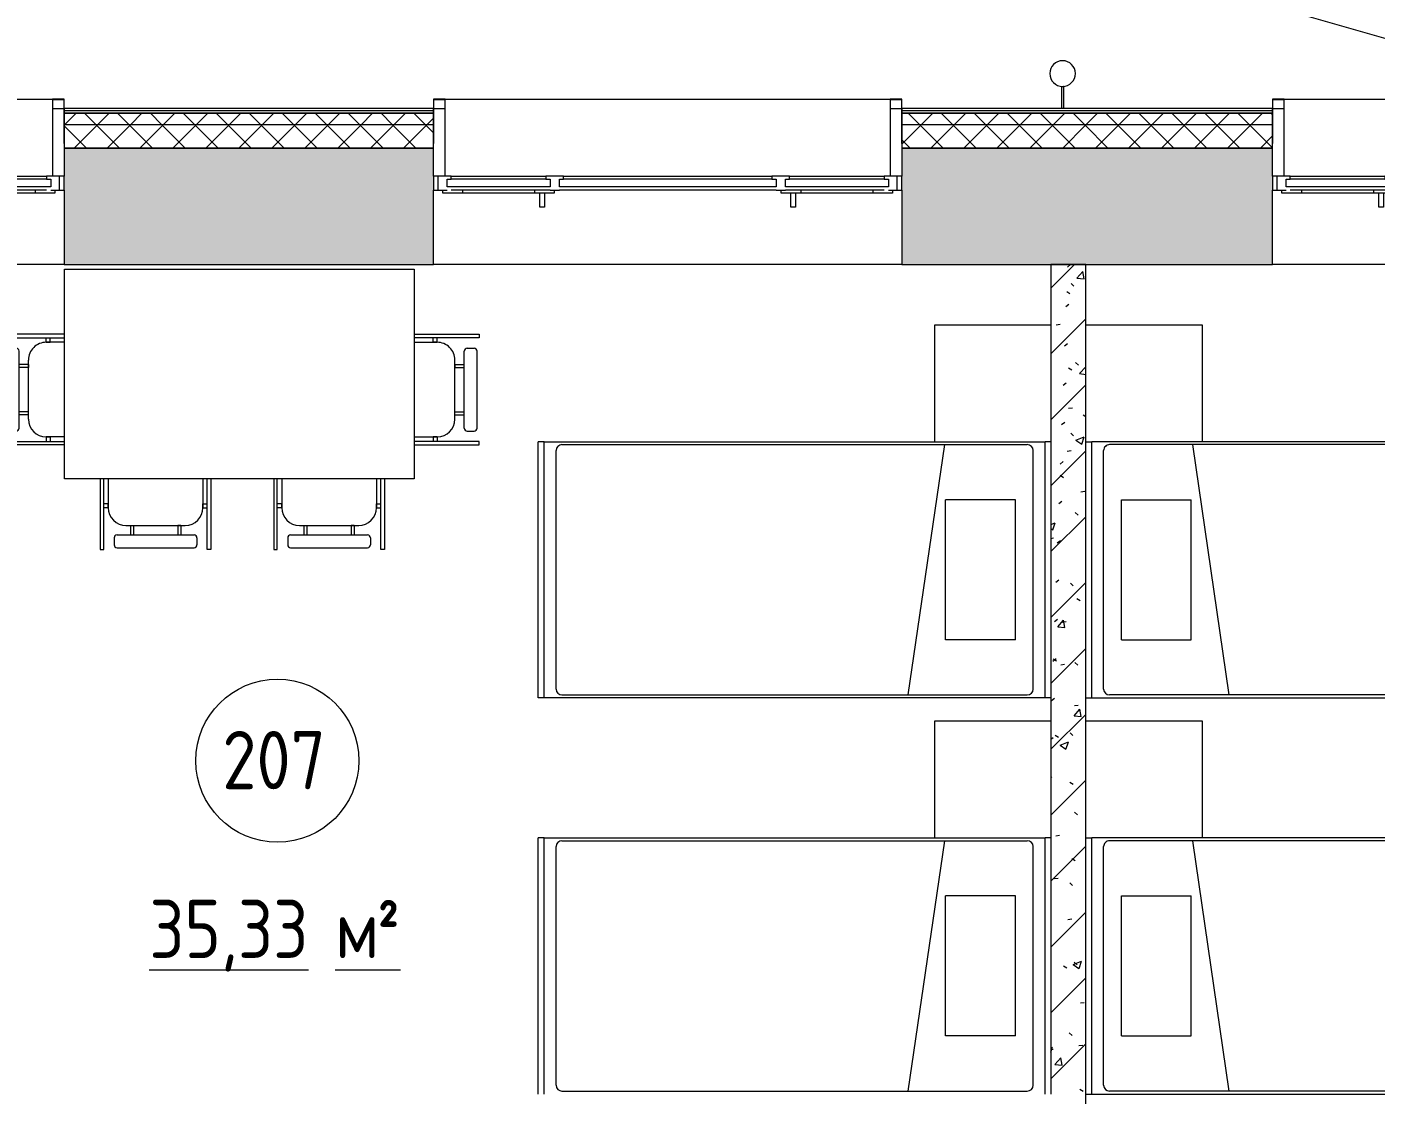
# Model space of a CAD drawing. Header units: millimetres. Extents: x -515342 to 330399, y -224905 to 507333.
# Drawn here: x -360570 to -354785, y 135214 to 139794 of the extents above; entities that cross this region are included whole.
import ezdxf

# ---------------------------------------------------------------- set-up
doc = ezdxf.new("R2010")
doc.units = ezdxf.units.MM
doc.layers.get('0').update_dxf_attribs({"lineweight": 0})
for name, color, linetype, lineweight in [('_ Окна', 7, 'Continuous', 0), ('Витраж', 7, 'Continuous', 0), ('Марки помещений', 7, 'Continuous', 0), ('Мебель', 7, 'Continuous', 0), ('Обобщенные модели', 7, 'Continuous', 0), ('Окна', 7, 'Continuous', 0), ('Стены внутренние', 7, 'Continuous', 0), ('Стены наружные', 7, 'Continuous', 0), ('Стены несущие', 7, 'Continuous', 0), ('Стены отделка', 7, 'Continuous', 0), ('Стены перегородки', 7, 'Continuous', 0), ('Стены штриховка', 7, 'Continuous', 0), ('экспертиза ДУ', 1, 'Continuous', 0)]:
    doc.layers.add(name, color=color, linetype=linetype, lineweight=lineweight)
doc.styles.add('GOST Common_1', font='', dxfattribs={"width": 0.9, "height": 250})
doc.styles.add('GOST Common_2', font='', dxfattribs={"width": 0.9, "height": 250})
doc.styles.get('GOST Common_1').set_extended_font_data('GOST Common')
doc.styles.get('GOST Common_2').set_extended_font_data('GOST Common')
pattern_1 = [(45, (0, 0), (-70.71068, 70.71068), []), (135, (0, 0), (-70.71068, -70.71068), [])]

# ---------------------------------------------------------------- blocks, each defined once
blk = doc.blocks.new('Окно_ПВХ_3Створки_1Фрамуга-верх - АР_Окно_ОП_1820_h_х1970_3ст2фр-в-9696728-О_АР_П_2__3_400_План 2 этажа')
at = {"layer": '_ Окна'}
for p, q in [((-929, 130), (-1005, 130)), ((-1005, 130), (-1005, 70)), ((-985, 70), (-985, 130)), ((-947, 84), (-947, 116)), ((-947, 116), (-929, 116)), ((-929, 116), (-929, 130)), ((-523, 116), (-929, 116)), ((-447, 130), (-523, 130)), ((-523, 130), (-523, 116)), ((-523, 116), (-505, 116)), ((-505, 116), (-505, 84)), ((-465, 84), (-465, 116)), ((-465, 116), (-447, 116)), ((-447, 116), (-447, 130)), ((447, 116), (-447, 116)), ((523, 130), (447, 130)), ((447, 130), (447, 116)), ((447, 116), (465, 116)), ((465, 116), (465, 84)), ((505, 84), (505, 116)), ((505, 116), (523, 116)), ((523, 116), (523, 130)), ((929, 116), (523, 116)), ((929, 130), (929, 116)), ((1005, 130), (929, 130)), ((929, 116), (947, 116)), ((947, 116), (947, 84)), ((985, 70), (985, 130)), ((1005, 70), (1005, 130)), ((-1005, 70), (-947, 70)), ((-965, 56), (-965, 70)), ((-505, 84), (-947, 84)), ((-880, 70), (-880, 56)), ((-572, 70), (-572, 56)), ((-505, 70), (-465, 70)), ((-487, 70), (-487, 56)), ((465, 84), (-465, 84)), ((465, 70), (505, 70)), ((487, 56), (487, 70)), ((947, 84), (505, 84)), ((572, 70), (572, 56)), ((880, 70), (880, 56)), ((947, 70), (1005, 70)), ((965, 70), (965, 56)), ((-880, 56), (-965, 56)), ((-487, 56), (-572, 56)), ((572, 56), (487, 56)), ((965, 56), (880, 56))]:
    blk.add_line(p, q, dxfattribs=at)
at = {"layer": 'Окна'}
for p, q in [((-929, 130), (-523, 130)), ((-447, 130), (447, 130)), ((523, 130), (929, 130)), ((-505, 70), (-929, 70)), ((465, 70), (-465, 70)), ((929, 70), (505, 70)), ((-572, 56), (-880, 56)), ((-548.5, -4), (-548.5, 56)), ((-528.5, 56), (-528.5, -4)), ((528.5, -4), (528.5, 56)), ((548.5, 56), (548.5, -4)), ((880, 56), (572, 56)), ((-528.5, -4), (-548.5, -4)), ((548.5, -4), (528.5, -4))]:
    blk.add_line(p, q, dxfattribs=at)
blk = doc.blocks.new('Прямоугольный импост - АР_Откос_Металлический_50х330 Белый Левый-9898761-О_АР_П_2__3_400_План 2 этажа')
at = {"layer": 'Витраж'}
blk.add_line((4449.2, 16115), (6359.2, 16115), dxfattribs=at)
blk = doc.blocks.new('Прямоугольный импост - АР_Откос_Металлический_50х330 Белый Левый-V25-О_АР_П_2__3_400_План 2 этажа')
at = {"layer": 'Витраж', "lineweight": 18}
for p, q in [((0, 40), (-50, 40)), ((-50, 40), (-50, -290)), ((-49, -290), (-49, 39)), ((-49, 39), (-1, 39)), ((-1, 39), (-1, -150)), ((0, -150), (0, 40)), ((-1, -150), (0, -150))]:
    blk.add_line(p, q, dxfattribs=at)
blk = doc.blocks.new('Прямоугольный импост - АР_Откос_Металлический_50х330 Белый Правый-V24-О_АР_П_2__3_400_План 2 этажа')
at = {"layer": 'Витраж', "lineweight": 18}
for p, q in [((-50, -290), (-50, 40)), ((-50, 40), (0, 40)), ((-1, 39), (-49, 39)), ((-49, 39), (-49, -290)), ((-1, -150), (-1, 39)), ((0, 40), (0, -150)), ((0, -150), (-1, -150))]:
    blk.add_line(p, q, dxfattribs=at)
blk = doc.blocks.new('Влж_Водосточная труба_Хомут - Хомут-9753428-О_АР_П_2__3_400_План 2 этажа')
at = {"layer": 'Обобщенные модели'}
for p, q in [((61040, 2304.9), (61040, 2209.7)), ((61040, 2304.9), (61050, 2304.9)), ((61050, 2209.7), (61050, 2304.9))]:
    blk.add_line(p, q, dxfattribs=at)
for start, end in [(0, 180), (180, 360)]:
    blk.add_arc((61045, 2154.9), 55, start, end, dxfattribs=at)
blk.add_open_spline([(61050, 2209.7), (61050, 2209.7), (61049.9, 2209.7), (61049.7, 2209.7), (61049.3, 2209.8), (61048.9, 2209.8), (61048.2, 2209.8), (61047.5, 2209.9), (61046.7, 2209.9), (61045.8, 2209.9), (61045, 2209.9), (61044.2, 2209.9), (61043.5, 2209.9), (61042.7, 2209.9), (61041.8, 2209.8), (61041, 2209.8), (61040.2, 2209.7), (61040, 2209.7), (61040, 2209.7)], degree=3, knots=[0, 0, 0, 0, 0.055556, 0.111111, 0.166667, 0.222222, 0.277778, 0.333333, 0.388889, 0.444444, 0.513889, 0.548611, 0.583333, 0.652778, 0.722222, 0.791667, 0.861111, 1, 1, 1, 1], dxfattribs=at)
blk = doc.blocks.new('СД_Люблино_Фасады_rvt-1-О_АР_П_2__3_400_План 2 этажа')
at = {"layer": 'Стены внутренние'}
h = blk.add_hatch(dxfattribs=at)
h.set_pattern_fill('FP_1', color=256, style=0, pattern_type=2)
h.set_pattern_definition([(45, (0, 0), (-224.5064, 224.5064), []), (45, (224.5, 0), (-224.5064, 224.5064), [396.875, -79.375, 3.353, -76.022])])
h.paths.add_polyline_path([(101935, 15405), (101935, 15905), (97278.9, 15905), (97278.9, 15405), (101775, 15405)])
h.paths.add_polyline_path([(95231.8, 15405), (95268.9, 15405), (95268.9, 15905), (93672.7, 15905), (93672.7, 15405), (94795.6, 15405)])
h.paths.add_polyline_path([(91662.7, 15405), (91662.7, 15905), (90062.5, 15905), (90062.5, 15405), (91305.9, 15405)])
h.paths.add_polyline_path([(88052.5, 15405), (88052.5, 15905), (86472.6, 15905), (86472.6, 15405), (87816.2, 15405)])
h.paths.add_polyline_path([(84462.6, 15405), (84462.6, 15905), (82935.3, 15905), (82935.3, 15405), (84326.5, 15405)])
h.paths.add_polyline_path([(80836.8, 15405), (80925.3, 15405), (80925.3, 15905), (79340.3, 15905), (79340.3, 15405), (79964.4, 15405)])
h.paths.add_polyline_path([(77330.3, 15405), (77330.3, 15905), (75739.7, 15905), (75739.7, 15405)])
h.paths.add_polyline_path([(73729.7, 15405), (73729.7, 15905), (72144.8, 15905), (72144.8, 15405), (73421.2, 15405)])
h.paths.add_polyline_path([(70134.8, 15405), (70134.8, 15905), (68493.6, 15905), (68493.6, 15405), (68622.9, 15405)])
h.paths.add_polyline_path([(66441.8, 15405), (66483.6, 15405), (66483.6, 15905), (64878.6, 15905), (64878.6, 15405), (66005.6, 15405)])
h.paths.add_polyline_path([(62868.6, 15405), (62868.6, 15905), (60500.1, 15905), (60500.1, 15405), (61643.5, 15405)])
h.paths.add_polyline_path([(58090.1, 15405), (58090.1, 15905), (56894.2, 15905), (56894.2, 15405), (57281.4, 15405)])
h.paths.add_polyline_path([(54484.2, 15405), (54484.2, 15905), (51825.9, 15905), (51825.9, 15405), (52919.3, 15405)])
h.paths.add_polyline_path([(49815.9, 15405), (49815.9, 15905), (47243.8, 15905), (47243.8, 15405), (49429.6, 15405)])
h.paths.add_polyline_path([(44833.8, 15405), (44833.8, 15905), (43623.8, 15905), (43623.8, 15405), (44195, 15405)])
h.paths.add_polyline_path([(41213.8, 15405), (41213.8, 15905), (38819.5, 15905), (38819.5, 15405), (40705.3, 15405)])
h.paths.add_polyline_path([(36779.4, 15405), (36809.5, 15405), (36809.5, 15905), (35219.5, 15905), (35219.5, 15405), (36343.2, 15405)])
h.paths.add_polyline_path([(33209.5, 15405), (33209.5, 15905), (31619.5, 15905), (31619.5, 15405), (31981.1, 15405)])
h.paths.add_polyline_path([(29609.5, 15405), (29609.5, 15905), (28023.1, 15905), (28023.1, 15405), (29363.8, 15405)])
h.paths.add_polyline_path([(26013.1, 15405), (26013.1, 15905), (24425.8, 15905), (24425.8, 15405), (25001.7, 15405)])
h.paths.add_polyline_path([(22415.8, 15405), (22415.8, 15905), (20810.9, 15905), (20810.9, 15405), (22384.4, 15405)])
h.paths.add_polyline_path([(18800.9, 15405), (18800.9, 15905), (17210.3, 15905), (17210.3, 15405), (18022.3, 15405)])
h.paths.add_polyline_path([(15200.3, 15405), (15200.3, 15905), (13615.3, 15905), (13615.3, 15405), (14968.8, 15405)])
h.paths.add_polyline_path([(11605.3, 15405), (11605.3, 15905), (10024.1, 15905), (10024.1, 15405), (11042.9, 15405)])
h.paths.add_polyline_path([(8014.1, 15405), (8014.1, 15905), (6409.2, 15905), (6409.2, 15405), (7989.4, 15405)])
h.paths.add_polyline_path([(4399.2, 15405), (4399.2, 15905), (-305, 15905), (-305, 15405), (2318.7, 15405)])
at = {"layer": 'Стены наружные'}
h = blk.add_hatch(dxfattribs=at)
h.set_pattern_fill('FP_4', color=256, style=0, pattern_type=2)
h.set_pattern_definition(pattern_1)
h.paths.add_polyline_path([(102035, 16005), (102085, 16005), (102085, 16055), (97278.9, 16055), (97278.9, 16005), (101775, 16005)])
h.paths.add_polyline_path([(95268.9, 16005), (95268.9, 16055), (93672.7, 16055), (93672.7, 16005), (94795.6, 16005)])
h.paths.add_polyline_path([(91662.7, 16005), (91662.7, 16055), (90062.5, 16055), (90062.5, 16005), (91305.9, 16005)])
h.paths.add_polyline_path([(88052.5, 16005), (88052.5, 16055), (86472.6, 16055), (86472.6, 16005), (87816.2, 16005)])
h.paths.add_polyline_path([(84462.6, 16005), (84462.6, 16055), (82935.3, 16055), (82935.3, 16005), (84326.5, 16005)])
h.paths.add_polyline_path([(80836.8, 16005), (80925.3, 16005), (80925.3, 16055), (79340.3, 16055), (79340.3, 16005)])
h.paths.add_polyline_path([(77330.3, 16005), (77330.3, 16055), (75739.7, 16055), (75739.7, 16005), (76474.7, 16005)])
h.paths.add_polyline_path([(73729.7, 16005), (73729.7, 16055), (72144.8, 16055), (72144.8, 16005), (72985, 16005)])
h.paths.add_polyline_path([(70134.8, 16005), (70134.8, 16055), (68493.6, 16055), (68493.6, 16005), (68622.9, 16005)])
h.paths.add_polyline_path([(66483.6, 16005), (66483.6, 16055), (64878.6, 16055), (64878.6, 16005), (65133.2, 16005)])
h.paths.add_polyline_path([(62868.6, 16005), (62868.6, 16055), (60500.1, 16055), (60500.1, 16005), (62515.9, 16005)])
h.paths.add_polyline_path([(58090.1, 16005), (58090.1, 16055), (56894.2, 16055), (56894.2, 16005), (57281.4, 16005)])
h.paths.add_polyline_path([(54484.2, 16005), (54484.2, 16055), (51825.9, 16055), (51825.9, 16005), (52919.3, 16005)])
h.paths.add_polyline_path([(49815.9, 16005), (49815.9, 16055), (47243.8, 16055), (47243.8, 16005), (49429.6, 16005)])
h.paths.add_polyline_path([(44833.8, 16005), (44833.8, 16055), (43623.8, 16055), (43623.8, 16005), (44195, 16005)])
h.paths.add_polyline_path([(41213.8, 16005), (41213.8, 16055), (38819.5, 16055), (38819.5, 16005), (40705.3, 16005)])
h.paths.add_polyline_path([(36809.5, 16005), (36809.5, 16055), (35219.5, 16055), (35219.5, 16005), (35470.8, 16005)])
h.paths.add_polyline_path([(33209.5, 16005), (33209.5, 16055), (31619.5, 16055), (31619.5, 16005), (32853.5, 16005)])
h.paths.add_polyline_path([(29609.5, 16005), (29609.5, 16055), (28023.1, 16055), (28023.1, 16005), (29363.8, 16005)])
h.paths.add_polyline_path([(26013.1, 16005), (26013.1, 16055), (24425.8, 16055), (24425.8, 16005), (25874.1, 16005)])
h.paths.add_polyline_path([(22384.4, 16005), (22415.8, 16005), (22415.8, 16055), (20810.9, 16055), (20810.9, 16005), (21512, 16005)])
h.paths.add_polyline_path([(18800.9, 16005), (18800.9, 16055), (17210.3, 16055), (17210.3, 16005), (18022.3, 16005)])
h.paths.add_polyline_path([(15200.3, 16005), (15200.3, 16055), (13615.3, 16055), (13615.3, 16005), (14532.6, 16005)])
h.paths.add_polyline_path([(11605.3, 16005), (11605.3, 16055), (10024.1, 16055), (10024.1, 16005), (11042.9, 16005)])
h.paths.add_polyline_path([(8014.1, 16005), (8014.1, 16055), (6409.2, 16055), (6409.2, 16005), (7553.2, 16005)])
h.paths.add_polyline_path([(4399.2, 16005), (4399.2, 16055), (-405, 16055), (-405, 16005), (4063.5, 16005)])
h = blk.add_hatch(dxfattribs=at)
h.set_pattern_fill('FP_4', color=256, style=0, pattern_type=2)
h.set_pattern_definition(pattern_1)
h.paths.add_polyline_path([(102035, 15905), (102035, 16005), (97278.9, 16005), (97278.9, 15905), (101935, 15905)])
h.paths.add_polyline_path([(95268.9, 15905), (95268.9, 16005), (93672.7, 16005), (93672.7, 15905), (94795.6, 15905)])
h.paths.add_polyline_path([(91662.7, 15905), (91662.7, 16005), (90062.5, 16005), (90062.5, 15905), (91305.9, 15905)])
h.paths.add_polyline_path([(88052.5, 15905), (88052.5, 16005), (86472.6, 16005), (86472.6, 15905), (87816.2, 15905)])
h.paths.add_polyline_path([(84326.5, 15905), (84462.6, 15905), (84462.6, 16005), (82935.3, 16005), (82935.3, 15905), (83890.3, 15905)])
h.paths.add_polyline_path([(80925.3, 15905), (80925.3, 16005), (79340.3, 16005), (79340.3, 15905), (80836.8, 15905)])
h.paths.add_polyline_path([(77330.3, 15905), (77330.3, 16005), (75739.7, 16005), (75739.7, 15905), (76474.7, 15905)])
h.paths.add_polyline_path([(73729.7, 15905), (73729.7, 16005), (72144.8, 16005), (72144.8, 15905), (72985, 15905)])
h.paths.add_polyline_path([(70134.8, 15905), (70134.8, 16005), (68493.6, 16005), (68493.6, 15905), (68622.9, 15905)])
h.paths.add_polyline_path([(66483.6, 15905), (66483.6, 16005), (64878.6, 16005), (64878.6, 15905), (65133.2, 15905)])
h.paths.add_polyline_path([(62868.6, 15905), (62868.6, 16005), (60500.1, 16005), (60500.1, 15905), (62515.9, 15905)])
h.paths.add_polyline_path([(58090.1, 15905), (58090.1, 16005), (56894.2, 16005), (56894.2, 15905), (57281.4, 15905)])
h.paths.add_polyline_path([(54484.2, 15905), (54484.2, 16005), (51825.9, 16005), (51825.9, 15905), (52919.3, 15905)])
h.paths.add_polyline_path([(49815.9, 15905), (49815.9, 16005), (47243.8, 16005), (47243.8, 15905), (49429.6, 15905)])
h.paths.add_polyline_path([(44833.8, 15905), (44833.8, 16005), (43623.8, 16005), (43623.8, 15905), (44195, 15905)])
h.paths.add_polyline_path([(41213.8, 15905), (41213.8, 16005), (38819.5, 16005), (38819.5, 15905), (40705.3, 15905)])
h.paths.add_polyline_path([(36809.5, 15905), (36809.5, 16005), (35219.5, 16005), (35219.5, 15905), (35470.8, 15905)])
h.paths.add_polyline_path([(33209.5, 15905), (33209.5, 16005), (31619.5, 16005), (31619.5, 15905), (32853.5, 15905)])
h.paths.add_polyline_path([(29609.5, 15905), (29609.5, 16005), (28023.1, 16005), (28023.1, 15905), (29363.8, 15905)])
h.paths.add_polyline_path([(25874.1, 15905), (26013.1, 15905), (26013.1, 16005), (24425.8, 16005), (24425.8, 15905), (25001.7, 15905)])
h.paths.add_polyline_path([(22415.8, 15905), (22415.8, 16005), (20810.9, 16005), (20810.9, 15905), (22384.4, 15905)])
h.paths.add_polyline_path([(18800.9, 15905), (18800.9, 16005), (17210.3, 16005), (17210.3, 15905), (18022.3, 15905)])
h.paths.add_polyline_path([(15200.3, 15905), (15200.3, 16005), (13615.3, 16005), (13615.3, 15905), (14532.6, 15905)])
h.paths.add_polyline_path([(11605.3, 15905), (11605.3, 16005), (10024.1, 16005), (10024.1, 15905), (11042.9, 15905)])
h.paths.add_polyline_path([(8014.1, 15905), (8014.1, 16005), (6409.2, 16005), (6409.2, 15905), (7553.2, 15905)])
h.paths.add_polyline_path([(4399.2, 15905), (4399.2, 16005), (-305, 16005), (-305, 15905), (4063.5, 15905)])
at = {"layer": 'Стены внутренние'}
for p, q in [((13566.2, 16075), (13614.5, 16075)), ((15201.1, 16075), (15249.4, 16075)), ((17161.2, 16075), (17209.5, 16075)), ((18801.7, 16075), (18850, 16075)), ((13615.3, 15405), (11605.3, 15405)), ((17210.3, 15405), (15200.3, 15405)), ((20810.9, 15405), (18800.9, 15405))]:
    blk.add_line(p, q, dxfattribs=at)
at = {"layer": 'Стены несущие'}
for p, q in [((13615.3, 15905), (13615.3, 15785)), ((15200.3, 15905), (13615.3, 15905)), ((13615.3, 15905), (15200.3, 15905)), ((15200.3, 15785), (15200.3, 15905)), ((17210.3, 15905), (17210.3, 15785)), ((18800.9, 15905), (17210.3, 15905)), ((17210.3, 15905), (18800.9, 15905)), ((18800.9, 15785), (18800.9, 15905)), ((13615.3, 15725), (13615.3, 15405)), ((15200.3, 15405), (15200.3, 15725)), ((17210.3, 15725), (17210.3, 15405)), ((18800.9, 15405), (18800.9, 15725)), ((13615.3, 15405), (15200.3, 15405)), ((17210.3, 15405), (18800.9, 15405))]:
    blk.add_line(p, q, dxfattribs=at)
at = {"layer": 'Стены отделка', "lineweight": 9}
for p, q in [((15200.3, 16075), (13615.3, 16075)), ((13615.3, 16075), (13615.3, 16065)), ((13615.3, 16065), (13615.3, 16055)), ((13615.3, 16055), (13615.3, 16005)), ((15200.3, 16065), (15200.3, 16075)), ((15200.3, 16055), (15200.3, 16065)), ((15200.3, 16005), (15200.3, 16055)), ((17895.2, 16075), (17210.3, 16075)), ((17210.3, 16075), (17210.3, 16065)), ((17210.3, 16065), (17210.3, 16055)), ((17210.3, 16055), (17210.3, 16005)), ((18800.9, 16075), (17904.8, 16075)), ((18800.9, 16065), (18800.9, 16075)), ((18800.9, 16055), (18800.9, 16065)), ((18800.9, 16005), (18800.9, 16055)), ((13615.3, 16005), (13615.3, 15905)), ((15200.3, 15905), (15200.3, 16005)), ((17210.3, 16005), (17210.3, 15905)), ((18800.9, 15905), (18800.9, 16005))]:
    blk.add_line(p, q, dxfattribs=at)
at = {"layer": 'Стены штриховка'}
for p, q in [((15200.3, 16065), (13615.3, 16065)), ((15200.3, 16055), (13615.3, 16055)), ((13615.3, 16055), (15200.3, 16055)), ((18800.9, 16065), (17210.3, 16065)), ((18800.9, 16055), (17210.3, 16055)), ((17210.3, 16055), (18800.9, 16055)), ((15200.3, 16005), (13615.3, 16005)), ((18800.9, 16005), (17210.3, 16005))]:
    blk.add_line(p, q, dxfattribs=at)
at = {"layer": 'Витраж', "lineweight": 9}
for name, p in [('Прямоугольный импост - АР_Откос_Металлический_50х330 Белый Левый-9898761-О_АР_П_2__3_400_План 2 этажа', (7206.1, 0)), ('Прямоугольный импост - АР_Откос_Металлический_50х330 Белый Левый-V25-О_АР_П_2__3_400_План 2 этажа', (13615.3, 16075)), ('Прямоугольный импост - АР_Откос_Металлический_50х330 Белый Левый-9898761-О_АР_П_2__3_400_План 2 этажа', (10801.1, 0)), ('Прямоугольный импост - АР_Откос_Металлический_50х330 Белый Левый-V25-О_АР_П_2__3_400_План 2 этажа', (17210.3, 16075)), ('Прямоугольный импост - АР_Откос_Металлический_50х330 Белый Левый-9898761-О_АР_П_2__3_400_План 2 этажа', (14401.7, 0))]:
    blk.add_blockref(name, p, dxfattribs=at)
at = {"layer": 'Витраж', "lineweight": 9, "extrusion": (0, 0, -1)}
for p in [(-15200.3, 16075), (-18800.9, 16075)]:
    blk.add_blockref('Прямоугольный импост - АР_Откос_Металлический_50х330 Белый Правый-V24-О_АР_П_2__3_400_План 2 этажа', p, dxfattribs=at)
at = {"layer": 'Обобщенные модели', "lineweight": 9, "rotation": 180}
blk.add_blockref('Влж_Водосточная труба_Хомут - Хомут-9753428-О_АР_П_2__3_400_План 2 этажа', (78945, 18379.9), dxfattribs=at)
at = {"layer": 'Окна', "lineweight": 9}
for p in [(12610.3, 15655), (16205.3, 15655), (19805.9, 15655)]:
    blk.add_blockref('Окно_ПВХ_3Створки_1Фрамуга-верх - АР_Окно_ОП_1820_h_х1970_3ст2фр-в-9696728-О_АР_П_2__3_400_План 2 этажа', p, dxfattribs=at)
blk = doc.blocks.new('Стол-Прямоугольный - 1500х900 мм-8945557-О_АР_П_2__3_400_План 2 этажа')
at = {"layer": 'Мебель'}
for p, q in [((-750, 450), (750, 450)), ((-750, -450), (-750, 450)), ((750, 450), (750, -450)), ((750, -450), (-750, -450))]:
    blk.add_line(p, q, dxfattribs=at)
blk = doc.blocks.new('Стул-Штабель - Стул-Штабель-V12-О_АР_П_2__3_400_План 2 этажа')
at = {"layer": 'Мебель'}
for p, q in [((-416.6, -124.4), (-416.6, 134.5)), ((-416.6, 134.5), (-401.3, 134.5)), ((-401.3, 134.5), (-401.3, -124.4)), ((-344.1, 126.3), (-13.9, 126.3)), ((43.2, 134.5), (43.2, -124.4)), ((58.6, 134.5), (43.2, 134.5)), ((58.6, -124.4), (58.6, 134.5)), ((-356.8, 84.1), (-356.8, 113.6)), ((-344.1, 71.4), (-13.9, 71.4)), ((-286.9, 30.8), (-286.9, 71.4)), ((-274.2, 30.8), (-274.2, 71.4)), ((-83.8, 30.8), (-83.8, 71.4)), ((-71.1, 30.8), (-71.1, 71.4)), ((-1.2, 84.1), (-1.2, 113.6)), ((-306, 30.8), (-52, 30.8)), ((-286.9, 30.8), (-274.2, 30.8)), ((-71.1, 30.8), (-83.8, 30.8)), ((-401.3, -45.4), (-401.3, -62.4)), ((-382.2, -45.4), (-401.3, -45.4)), ((-382.2, -45.4), (-382.2, -62.4)), ((-382.2, -124.4), (-382.2, -45.4)), ((24.2, -45.4), (24.2, -62.4)), ((24.2, -45.4), (43.2, -45.4)), ((24.2, -124.4), (24.2, -45.4)), ((43.2, -45.4), (43.2, -62.4)), ((-382.2, -62.4), (-401.3, -62.4)), ((24.2, -62.4), (43.2, -62.4))]:
    blk.add_line(p, q, dxfattribs=at)
for centre, radius, start, end in [((-344.1, 113.6), 12.7, 90, 180), ((-13.9, 113.6), 12.7, 360, 90), ((-344.1, 84.1), 12.7, 180, 270), ((-13.9, 84.1), 12.7, 270, 0), ((-306, -45.4), 76.2, 90, 180), ((-52, -45.4), 76.2, 360, 90)]:
    blk.add_arc(centre, radius, start, end, dxfattribs=at)
blk = doc.blocks.new('Стул-Штабель - Стул-Штабель-V13-О_АР_П_2__3_400_План 2 этажа')
at = {"layer": 'Мебель'}
for p, q in [((-416.6, 143.8), (-416.6, -134.5)), ((-401.3, -134.5), (-401.3, 143.8)), ((-382.2, 143.8), (-382.2, 45.4)), ((24.2, 143.8), (24.2, 45.4)), ((43.2, -134.5), (43.2, 143.8)), ((58.6, 143.8), (58.6, -134.5)), ((-401.3, 45.4), (-401.3, 62.4)), ((-382.2, 62.4), (-401.3, 62.4)), ((-382.2, 45.4), (-382.2, 62.4)), ((24.2, 62.4), (43.2, 62.4)), ((24.2, 45.4), (24.2, 62.4)), ((43.2, 45.4), (43.2, 62.4)), ((-382.2, 45.4), (-401.3, 45.4)), ((24.2, 45.4), (43.2, 45.4)), ((-306, -30.8), (-52, -30.8)), ((-286.9, -30.8), (-286.9, -71.4)), ((-286.9, -30.8), (-274.2, -30.8)), ((-274.2, -30.8), (-274.2, -71.4)), ((-83.8, -30.8), (-83.8, -71.4)), ((-71.1, -30.8), (-83.8, -30.8)), ((-71.1, -30.8), (-71.1, -71.4)), ((-356.8, -84.1), (-356.8, -113.6)), ((-344.1, -71.4), (-13.9, -71.4)), ((-1.2, -84.1), (-1.2, -113.6)), ((-416.6, -134.5), (-401.3, -134.5)), ((-344.1, -126.3), (-13.9, -126.3)), ((58.6, -134.5), (43.2, -134.5))]:
    blk.add_line(p, q, dxfattribs=at)
for centre, radius, start, end in [((-306, 45.4), 76.2, 180, 270), ((-52, 45.4), 76.2, 270, 0), ((-344.1, -84.1), 12.7, 90, 180), ((-344.1, -113.6), 12.7, 180, 270), ((-13.9, -84.1), 12.7, 360, 90), ((-13.9, -113.6), 12.7, 270, 0)]:
    blk.add_arc(centre, radius, start, end, dxfattribs=at)
blk = doc.blocks.new('Стул-Штабель - Стул-Штабель-V14-О_АР_П_2__3_400_План 2 этажа')
at = {"layer": 'Мебель'}
for p, q in [((-416.6, 169.6), (-416.6, -134.5)), ((-401.3, -134.5), (-401.3, 169.6)), ((-382.2, 169.6), (-382.2, 45.4)), ((24.2, 169.6), (24.2, 45.4)), ((43.2, -134.5), (43.2, 169.6)), ((58.6, 169.6), (58.6, -134.5)), ((-401.3, 45.4), (-401.3, 62.4)), ((-382.2, 62.4), (-401.3, 62.4)), ((-382.2, 45.4), (-382.2, 62.4)), ((24.2, 62.4), (43.2, 62.4)), ((24.2, 45.4), (24.2, 62.4)), ((43.2, 45.4), (43.2, 62.4)), ((-382.2, 45.4), (-401.3, 45.4)), ((24.2, 45.4), (43.2, 45.4)), ((-306, -30.8), (-52, -30.8)), ((-286.9, -30.8), (-286.9, -71.4)), ((-286.9, -30.8), (-274.2, -30.8)), ((-274.2, -30.8), (-274.2, -71.4)), ((-83.8, -30.8), (-83.8, -71.4)), ((-71.1, -30.8), (-83.8, -30.8)), ((-71.1, -30.8), (-71.1, -71.4)), ((-356.8, -84.1), (-356.8, -113.6)), ((-344.1, -71.4), (-13.9, -71.4)), ((-1.2, -84.1), (-1.2, -113.6)), ((-416.6, -134.5), (-401.3, -134.5)), ((-344.1, -126.3), (-13.9, -126.3)), ((58.6, -134.5), (43.2, -134.5))]:
    blk.add_line(p, q, dxfattribs=at)
for centre, radius, start, end in [((-306, 45.4), 76.2, 180, 270), ((-52, 45.4), 76.2, 270, 0), ((-344.1, -84.1), 12.7, 90, 180), ((-344.1, -113.6), 12.7, 180, 270), ((-13.9, -84.1), 12.7, 360, 90), ((-13.9, -113.6), 12.7, 270, 0)]:
    blk.add_arc(centre, radius, start, end, dxfattribs=at)
blk = doc.blocks.new('Кровать-Больница - 1100 x 2200 мм-V71-О_АР_П_2__3_400_План 2 этажа')
at = {"layer": 'Мебель'}
for p, q in [((-141.5, 1491), (958.5, 1491)), ((-141.5, 1465.6), (-141.5, 1491)), ((-141.5, -683.6), (-141.5, 1465.6)), ((-141.5, 1465.6), (958.5, 1465.6)), ((958.5, 1465.6), (958.5, 1491)), ((958.5, 1465.6), (958.5, -683.6)), ((-128.8, 1389.4), (-128.8, -607.4)), ((-103.4, 1414.8), (920.4, 1414.8)), ((945.8, 1389.4), (945.8, -607.4)), ((945.8, -251.8), (-128.8, -95.1)), ((108.5, -256.6), (708.5, -256.6)), ((108.5, -556.6), (108.5, -256.6)), ((708.5, -556.6), (708.5, -256.6)), ((108.5, -556.6), (708.5, -556.6)), ((-103.4, -632.8), (920.4, -632.8)), ((-141.5, -683.6), (958.5, -683.6)), ((-141.5, -709), (-141.5, -683.6)), ((958.5, -709), (958.5, -683.6))]:
    blk.add_line(p, q, dxfattribs=at)
for centre, start, end in [((-103.4, 1389.4), 90, 180), ((920.4, 1389.4), 0, 90), ((-103.4, -607.4), 180, 270), ((920.4, -607.4), 270, 0)]:
    blk.add_arc(centre, 25.4, start, end, dxfattribs=at)
blk = doc.blocks.new('Кровать-Больница - 1100 x 2200 мм-V92-О_АР_П_2__3_400_План 2 этажа')
at = {"layer": 'Мебель'}
for p, q in [((-141.5, 1491), (958.5, 1491)), ((-141.5, 1465.6), (958.5, 1465.6)), ((958.5, 1465.6), (958.5, 1491)), ((958.5, 1465.6), (958.5, -683.6)), ((-128.8, 1389.4), (-128.8, -607.4)), ((-103.4, 1414.8), (920.4, 1414.8)), ((945.8, 1389.4), (945.8, -607.4)), ((945.8, -251.8), (-128.8, -95.1)), ((108.5, -256.6), (708.5, -256.6)), ((108.5, -556.6), (108.5, -256.6)), ((708.5, -556.6), (708.5, -256.6)), ((108.5, -556.6), (708.5, -556.6)), ((-103.4, -632.8), (920.4, -632.8)), ((-141.5, -683.6), (958.5, -683.6)), ((958.5, -709), (958.5, -683.6))]:
    blk.add_line(p, q, dxfattribs=at)
for centre, start, end in [((-103.4, 1389.4), 90, 180), ((920.4, 1389.4), 0, 90), ((-103.4, -607.4), 180, 270), ((920.4, -607.4), 270, 0)]:
    blk.add_arc(centre, 25.4, start, end, dxfattribs=at)
blk = doc.blocks.new('Прикроватная тумба - Прикроватная тумба-V89-О_АР_П_2__3_400_План 2 этажа')
at = {"layer": 'Мебель'}
for p, q in [((500, -500), (500, 0)), ((0, -500), (500, -500))]:
    blk.add_line(p, q, dxfattribs=at)
blk = doc.blocks.new('Кровать-Больница - 1100 x 2200 мм-V91-О_АР_П_2__3_400_План 2 этажа')
at = {"layer": 'Мебель'}
for p, q in [((-141.5, 709), (-141.5, 683.6)), ((958.5, 709), (958.5, 683.6)), ((-141.5, 683.6), (-141.5, -1465.6)), ((-141.5, 683.6), (958.5, 683.6)), ((958.5, -1465.6), (958.5, 683.6)), ((-128.8, -1389.4), (-128.8, 607.4)), ((-103.4, 632.8), (920.4, 632.8)), ((945.8, -1389.4), (945.8, 607.4)), ((108.5, 556.6), (108.5, 256.6)), ((108.5, 556.6), (708.5, 556.6)), ((708.5, 556.6), (708.5, 256.6)), ((945.8, 251.8), (-128.8, 95.1)), ((108.5, 256.6), (708.5, 256.6)), ((-103.4, -1414.8), (920.4, -1414.8)), ((-141.5, -1465.6), (-141.5, -1491)), ((-141.5, -1465.6), (958.5, -1465.6)), ((-141.5, -1491), (958.5, -1491)), ((958.5, -1465.6), (958.5, -1491))]:
    blk.add_line(p, q, dxfattribs=at)
for centre, start, end in [((-103.4, 607.4), 90, 180), ((920.4, 607.4), 0, 90), ((-103.4, -1389.4), 180, 270), ((920.4, -1389.4), 270, 0)]:
    blk.add_arc(centre, 25.4, start, end, dxfattribs=at)
blk = doc.blocks.new('Прикроватная тумба - Прикроватная тумба-V7-О_АР_П_2__3_400_План 2 этажа')
at = {"layer": 'Мебель'}
for p, q in [((0, 0), (0, -500)), ((0, -500), (500, -500))]:
    blk.add_line(p, q, dxfattribs=at)
blk = doc.blocks.new('ASVP_Марка_Помещение_ДваЗначения - Номер Площадь-685795-О_АР_П_2__3_400_План 2 этажа')
at = {"layer": 'Марки помещений'}
blk.add_circle((0, 0), 3.5, dxfattribs=at)

msp = doc.modelspace()

# ---------------------------------------------------------------- hatches: boundary and pattern name
at = {"layer": 'Стены внутренние'}
h = msp.add_hatch(dxfattribs=at)
h.set_pattern_fill('FP_2', color=256, style=0, pattern_type=2)
h.set_pattern_definition([(45, (-374025.76, 123368.6), (-141.4214, 141.4214), [])])
h.paths.add_polyline_path([(-356025.759, 132763.6058), (-356025.759, 138773.6058), (-356175.759, 138773.6058), (-356175.759, 132763.6058)])
h = msp.add_hatch(dxfattribs=at)
h.set_pattern_fill('FP_3', color=256, style=0, pattern_type=2)
h.set_pattern_definition([(50, (-374025.76, 123368.6), (364.368, -31.8783), [38.1, -419.1]), (355, (-374025.76, 123368.6), (-70.486, 382.1133), [30.48, -335.28]), (100.451, (-373995.4, 123365.95), (293.885, 350.2334), [32.38, -356.18]), (46.184, (-374025.76, 123470.2), (542.1585, -84.086), [57.15, -628.65]), (96.636, (-373980.6, 123463.2), (474.805, 494.855), [48.57, -534.27]), (351.184, (-374025.76, 123470.2), (474.81, 494.85), [45.72, -502.92]), (21, (-373974.96, 123444.8), (303.2285, -204.5305), [38.1, -419.1]), (326, (-373974.96, 123444.8), (123.604, 368.376), [30.48, -335.28]), (71.451, (-373949.7, 123427.76), (426.834, 163.8427), [32.38, -356.18]), (37.5, (-374025.76, 123368.6), (6.17665, 169.11015), [16.764, -314.452, 16.764, -323.596, -336.55]), (37.5, (-374025.76, 123368.6), (6.17665, 169.11015), [-671.576, 16.764, -319.786]), (7.5, (-374025.76, 123368.6), (133.6389, 200.3615), [16.764, -177.292, 16.764, -306.832, -128.27]), (7.5, (-374025.76, 123368.6), (133.6389, 200.3615), [-517.652, 16.764, -111.506]), (327.5, (-374139.04, 123368.6), (271.1818, -11.4584), [16.764, -110.236, 16.764, -379.476, -525.78]), (327.5, (-374139.04, 123368.6), (271.1818, -11.4584), [-523.24, 16.764, -509.016]), (317.5, (-374189.84, 123368.6), (296.2585, 50.8528), [16.764, -148.336, 16.764, -246.38, -373.38]), (317.5, (-374189.84, 123368.6), (296.2585, 50.8528), [-428.244, 16.764, -356.616])])
h.paths.add_polyline_path([(-356025.759, 132763.6058), (-356025.759, 138773.6058), (-356175.759, 138773.6058), (-356175.759, 132763.6058)])

# ---------------------------------------------------------------- linework, layer by layer
at = {"layer": 'Стены перегородки'}
for p, q in [((-356025.759, 138773.6058), (-356175.759, 138773.6058)), ((-356175.759, 138773.6058), (-356175.759, 135213.6058)), ((-356025.759, 134763.6058), (-356025.759, 138773.6058))]:
    msp.add_line(p, q, dxfattribs=at)
at = {"layer": 'экспертиза ДУ'}
msp.add_lwpolyline([(-321568.0089, 130219.019), (-466294.3248, 171772.1757)], dxfattribs=at)

# ---------------------------------------------------------------- block references
msp.add_blockref('СД_Люблино_Фасады_rvt-1-О_АР_П_2__3_400_План 2 этажа', (-374025.759, 123368.6058))
at = {"layer": 'Марки помещений', "xscale": 99.99999999999993, "yscale": 99.99999999999993, "zscale": 99.99999999999993}
msp.add_blockref('ASVP_Марка_Помещение_ДваЗначения - Номер Площадь-685795-О_АР_П_2__3_400_План 2 этажа', (-359495.7687, 136644.1609), dxfattribs=at)
at = {"layer": 'Мебель'}
for name, p, rotation in [('Стол-Прямоугольный - 1500х900 мм-8945557-О_АР_П_2__3_400_План 2 этажа', (-359658.5812, 138304.3014), 180), ('Прикроватная тумба - Прикроватная тумба-V89-О_АР_П_2__3_400_План 2 этажа', (-356175.759, 138013.6058), 180), ('Прикроватная тумба - Прикроватная тумба-V7-О_АР_П_2__3_400_План 2 этажа', (-355525.759, 138013.6058), 180), ('Стул-Штабель - Стул-Штабель-V12-О_АР_П_2__3_400_План 2 этажа', (-360533.0238, 138416.0397), 89.99999999999972), ('Стул-Штабель - Стул-Штабель-V13-О_АР_П_2__3_400_План 2 этажа', (-358764.7579, 138416.0397), 89.99999999999993), ('Кровать-Больница - 1100 x 2200 мм-V71-О_АР_П_2__3_400_План 2 этажа', (-356884.7656, 137055.1238), 89.99999999999972), ('Кровать-Больница - 1100 x 2200 мм-V91-О_АР_П_2__3_400_План 2 этажа', (-355316.7525, 137055.1238), 89.99999999999993), ('Прикроватная тумба - Прикроватная тумба-V89-О_АР_П_2__3_400_План 2 этажа', (-356175.759, 136313.6058), 180), ('Прикроватная тумба - Прикроватная тумба-V7-О_АР_П_2__3_400_План 2 этажа', (-355525.759, 136313.6058), 180), ('Кровать-Больница - 1100 x 2200 мм-V92-О_АР_П_2__3_400_План 2 этажа', (-356884.7656, 135355.1238), 89.99999999999972), ('Кровать-Больница - 1100 x 2200 мм-V91-О_АР_П_2__3_400_План 2 этажа', (-355316.7525, 135355.1238), 89.99999999999993)]:
    msp.add_blockref(name, p, dxfattribs=dict(at, rotation=rotation))
for p in [(-359839.4402, 137684.6743), (-359094.6402, 137684.6743)]:
    msp.add_blockref('Стул-Штабель - Стул-Штабель-V14-О_АР_П_2__3_400_План 2 этажа', p, dxfattribs=at)

# ---------------------------------------------------------------- texts
at = {"layer": 'Марки помещений', "char_height": 250, "attachment_point": 1}
for s, insert, width, style in [('207', (-359732.026, 136771.8859), 584.430187, 'GOST Common_1'), ('\\L35,33 ', (-360045.2122, 136047.3554), 966.835125, 'GOST Common_1'), ('\\L\\fGOST Common|b0|i0|c238|p34|;\\W.9;\\L²', (-359068.8997, 136047.3554), 165.949312, 'GOST Common_2'), ('\\L\\fGOST Common|b0|i0|c204|p34|;\\W.9;\\Lм', (-359247.4934, 136047.3554), 216.455625, 'GOST Common_1')]:
    msp.add_mtext(s, dxfattribs=dict(at, insert=insert, width=width, style=style))

doc.saveas('drawing.dxf')
